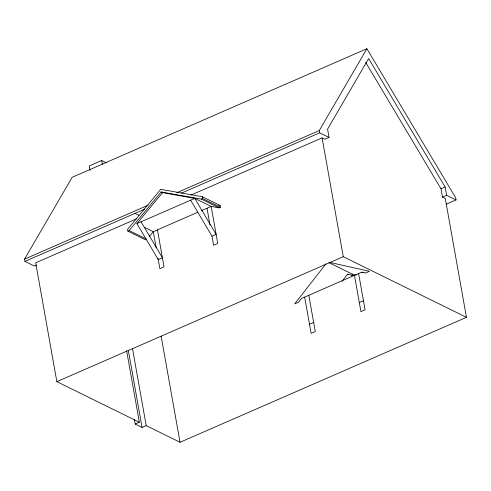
<?xml version="1.0" encoding="UTF-8"?>
<svg xmlns="http://www.w3.org/2000/svg" width="491" height="491" viewBox="0 0 491 491"><rect width="100%" height="100%" fill="white"/><g stroke="black" fill="none" stroke-linecap="round" stroke-linejoin="round"><path stroke-width="0.74" d="M36.414 265.109L34.339 266.012L24.955 261.39L24.55 259.125L72.171 177.288L366.887 48.726L455.617 197.67L456.022 199.935L446.196 204.219M176.821 192.705L319.267 130.563L366.887 48.726M326.067 263.704L294.686 303.886L298.583 302.186L301.474 298.479L361.806 272.161L365.507 272.99L369.404 271.29L329.676 262.397M341.969 281.361L347.542 274.224L354.171 275.709M351.728 275.5L352.667 274.303L356.343 275.126M127.893 231.126L129.164 230.567L161.177 191.956L201.335 199.088L219.121 207.84L220.391 207.288L220.072 205.471L202.286 196.719L160.71 189.336L127.568 229.315L127.893 231.126L145.674 239.878M141.058 221.797L162.423 257.812L158.274 259.622L136.909 223.608L162.576 192.644L194.78 198.364L211.161 206.429L219.121 207.84M149.393 236.38L153.29 231.672L197.934 212.198M106.479 162.889L101.686 160.526L89.233 165.958L90.031 170.463M24.55 259.125L148.049 205.25M24.955 261.39L144.606 209.197M181.498 193.104L319.666 132.834L329.056 137.449L327.571 129.133L368.637 58.558L445.153 186.997L446.632 195.314L456.022 199.935M136.633 218.79L35.69 262.826L56.858 381.654L139.358 422.254L126.617 350.721M190.895 195.123L322.102 137.885L324.901 139.26L329.056 137.449M136.909 223.608L194.78 198.364L216.138 234.379L211.989 236.189L213.603 245.255L217.752 243.444L211.161 206.429L201.427 210.676M201.335 199.088L202.611 198.536L220.391 207.288M134.405 419.547L135.209 424.064L142.059 427.44L146.214 425.629L180.037 442.274L466.45 317.333L445.282 198.505L442.483 197.124L441.004 188.808L445.153 186.997M442.483 197.124L446.632 195.314M56.858 381.654L343.27 256.719L466.45 317.333M309.502 324.287L313.657 322.477M359.314 302.554L363.463 300.744M135.209 424.064L139.358 422.254M218.569 205.207L220.072 205.471M361.806 272.161L363.156 272.824M328.829 262.575L352.667 274.303M347.542 274.224L348.788 274.837M161.177 191.956L162.576 192.644M134.951 213.407L138.904 215.353M144.415 227.302L153.29 231.672L156.175 247.851M129.164 230.567L146.269 238.988M365.666 62.345L441.004 188.808M190.625 200.175L211.989 236.189M358.62 273.555L365.077 309.809L360.928 311.619L354.471 275.365M322.102 137.885L343.27 256.719M319.267 130.563L319.666 132.834M308.808 295.281L315.271 331.542L311.116 333.352L304.659 297.092M207.012 208.239L210.025 225.154M202.286 196.719L202.611 198.536M157.445 229.862L164.037 266.877L159.888 268.687L158.01 258.149M161.146 336.231L180.037 442.274M101.686 160.526L102.355 164.276M132.496 348.628L146.214 425.629M128.347 350.439L142.059 427.44"/></g></svg>
